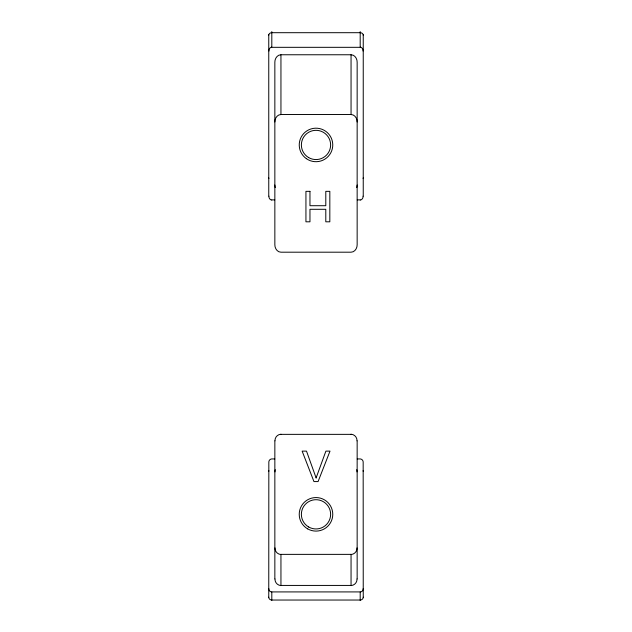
<?xml version="1.0" encoding="UTF-8"?>
<svg xmlns="http://www.w3.org/2000/svg" width="632" height="632" viewBox="0 0 632 632"><rect width="100%" height="100%" fill="white"/><g stroke="black" fill="none" stroke-linecap="round" stroke-linejoin="round"><path stroke-width="0.95" d="M274.849 121.968C274.746 118.5 277.187 114.55 280.948 114.526L351.052 114.526C354.813 114.55 357.254 118.5 357.151 121.968M357.151 184.994L356.764 187.585M280.948 54.763C277.179 54.794 274.746 58.744 274.849 62.205L274.849 244.75C274.746 248.218 277.187 252.168 280.948 252.192L351.052 252.192C354.813 252.168 357.254 248.218 357.151 244.75L357.151 62.205C357.254 58.744 354.821 54.794 351.052 54.763L280.948 54.763L280.948 114.526M271.807 199.878L274.754 199.878M357.246 199.878L360.193 199.878M280.948 434.358L351.052 434.358M274.754 458.935L271.807 458.935A3.152 3.152 0 0 0 268.829 462.174L268.758 597.351M357.246 458.935L360.193 458.935A3.152 3.152 0 0 1 363.171 462.174L363.242 597.351M275.236 187.585L274.849 184.994M363.242 34.649L363.242 196.157M360.193 31.6L360.193 47.321L271.807 47.321L271.807 31.6M360.193 600.4L360.193 591.915L271.807 591.915L271.807 600.4M357.151 440.844L357.151 578.944M351.052 54.763L351.052 114.526M274.849 440.844L274.849 578.944M268.758 34.649L268.758 196.157M268.979 51.01A3.492 3.492 0 0 1 271.76 47.1M360.24 47.1A3.492 3.492 0 0 1 363.021 51.01M363.242 35.194A3.049 2.496 0 0 0 360.193 32.698L271.807 32.698A3.049 2.496 0 0 0 268.758 35.194M271.76 200.107A3.492 3.492 0 0 1 268.979 196.189M363.021 196.189A3.492 3.492 0 0 1 360.24 200.107M268.877 178.548A3.049 2.496 0 0 1 268.758 177.861M363.242 177.861A3.049 2.496 0 0 1 363.123 178.548M363.171 588.676A3.152 3.152 0 0 1 360.201 591.987M271.8 591.987A3.152 3.152 0 0 1 268.829 588.676M268.758 597.169A3.049 2.868 0 0 0 271.807 600.037L360.193 600.037A3.049 2.868 0 0 0 363.242 597.169M268.758 471.433A3.049 2.868 0 0 1 268.877 470.643M363.123 470.643A3.049 2.868 0 0 1 363.242 471.433M356.725 469.671A6.312 6.312 0 0 1 357.009 471.899M274.991 440.836A6.312 6.312 0 0 1 280.94 434.216M280.94 554.509A6.312 6.312 0 0 1 274.991 547.889M357.009 547.889A6.312 6.312 0 0 1 351.06 554.509M351.06 434.216A6.312 6.312 0 0 1 357.009 440.836M280.94 585.572A6.312 6.312 0 0 1 274.991 578.952M274.991 471.899A6.312 6.312 0 0 1 275.276 469.671M357.009 578.952A6.312 6.312 0 0 1 351.06 585.572M316.111 477.926L306.504 451.122L302.143 451.122L313.946 481.576L318.078 481.576L330.007 451.122L325.891 451.122L316.111 477.926M309.964 191.346L305.935 191.346L305.935 221.808L309.964 221.808L309.964 209.303L325.796 209.303L325.796 221.808L329.825 221.808L329.825 191.346L325.796 191.346L325.796 205.708L309.964 205.708L309.964 191.346M351.052 554.367L280.948 554.367L280.948 585.429L351.052 585.429L351.052 554.367M308.685 157.613A14.631 14.631 0 0 0 330.631 144.941A14.631 14.631 0 0 0 308.685 132.278A14.631 14.631 0 0 0 308.685 157.613M306.346 158.648A16.764 16.764 0 0 0 332.693 146.45A16.764 16.764 0 0 0 308.953 129.734A16.764 16.764 0 0 0 306.346 158.648M308.685 527.001A14.631 14.631 0 0 0 330.631 514.329A14.631 14.631 0 0 0 308.685 501.658A14.631 14.631 0 0 0 308.685 527.001M307.618 528.85A16.764 16.764 0 0 0 332.764 514.329A16.764 16.764 0 0 0 307.618 499.809A16.764 16.764 0 0 0 307.618 528.85"/></g></svg>
